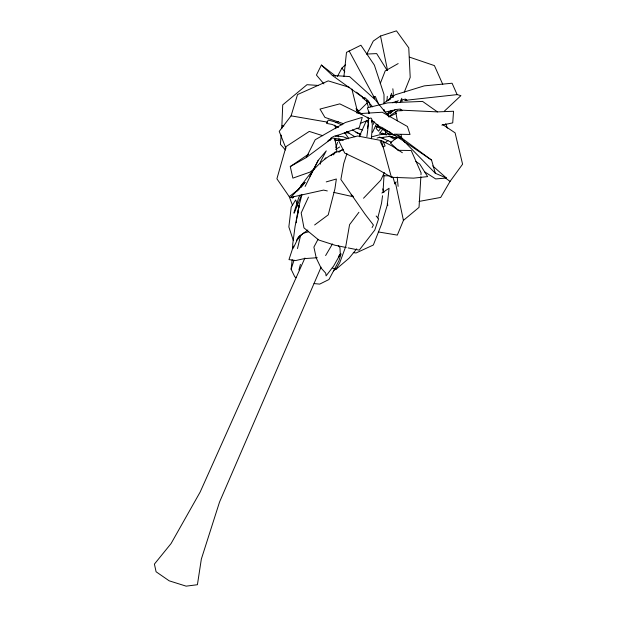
<?xml version="1.0" encoding="UTF-8"?>
<svg xmlns="http://www.w3.org/2000/svg" width="617" height="617" viewBox="0 0 617 617"><rect width="100%" height="100%" fill="white"/><g stroke="black" fill="none" stroke-linecap="round" stroke-linejoin="round"><path stroke-width="0.93" d="M281.768 128.652L282.717 104.882L307.011 84.691L318.295 85.439M383.041 191.987L384.021 175.143M420.863 176.709L419.036 207.374L403.433 220.385L397.325 235.1L378.314 231.938M420.971 174.796L421.087 172.876L411.223 150.502L398.027 150.301M386.944 101.057L387.314 96.306M281.205 135.092L280.396 144.301L285.501 149.993M371.419 138.401L372.336 125.598L371.881 119.274L371.018 117.994L368.742 118.672L367.724 117.716M343.908 76.531L346.492 52.36L360.906 45.218L374.38 65.14L384.005 94.432L384.036 103.795M296.384 277.681L294.787 276.825L291.108 269.197L292.196 259.626M371.735 122.174L371.951 120.284M382.548 195.736L381.545 203.224L377.781 217.94M296.237 222.799L296.499 220.948M296.762 219.089L297.024 217.238M385.224 134.668L385.772 130.881M388.093 114.785L388.502 111.947M367.431 128.39L368.711 119.845L360.243 123.5M297.456 216.019L299.052 205.669L301.867 194.98M366.876 136.604L368.434 124.819L368.542 118.611L367.223 117.238M297.178 216.351L299.052 205.669L295.096 226.308L292.697 244.324L292.844 248.165M297.494 248.558L300.68 235.162M392.52 97.193L393.353 93.445L392.836 88.771M390.091 99.345L391.193 95.01M298.937 269.899L300.433 264.392M389.998 98.751L391.571 93.244M359.51 136.781L360.189 134.452L352.477 130.002M285.933 148.319L279.223 131.367L291.085 115.849L297.533 94.571L328.229 80.881L349.8 87.46M333.697 154.898L334.514 152.214M335.887 147.741L337.522 142.365M293.869 212.988L298.721 197.548L300.047 195.011M381.915 134.599L382.386 133.087L386.427 134.992M373.385 124.341L374.203 121.757M346.955 153.533L343.777 163.397L340.885 179.493L365.164 214.315L373.424 225.043L372.09 227.557M291.108 269.197L294.016 260.227M293.407 246.129L288.98 259.603L295.605 260.567L304.335 258.608L317.254 257.729M380.28 83.496L385.185 70.94L398.166 63.582M294.24 213.073L301.775 194.363M400.086 102.599L401.829 98.25M404.274 92.164L410.205 77.395L408.762 47.856L396.476 30.85L380.519 36.033L373.285 41.046L366.999 53.625M321.11 267.138L219.505 502.122L201.343 559.079L197.417 584.723L186.141 586.15L169.181 580.821L156.086 571.766L154.412 564.092L171.063 543.562L200.17 492.019L304.914 258.022M359.441 136.21L366.051 121.433M308.477 197.101L301.181 212.965L303.965 227.866L318.696 240.005L335.131 245.281L346.26 247.525M384.352 172.583L380.797 180.179L363.536 198.227M372.545 132.308L376.254 124.418M293.391 247.949L298.728 236.797L307.814 230.041M335.841 76.246L321.38 65.055L316.428 75.066L323.894 83.889M305.13 186.442L318.249 160.32L326.254 150.872L320.246 162.232L320.47 164.145M314.554 168.549L310.096 172.058L292.874 178.136L290.275 166.551L306.24 157.574L315.218 139.735L345.327 122.513L362.264 117.369L359.295 127.611L335.501 136.133M390.569 113.559L392.25 110.281M396.037 102.892L396.878 101.25L392.435 102.7M338.247 245.566L339.959 247.61L340.291 254.212L333.674 265.966L326.092 275.876L325.714 273.154L321.002 267.925L316.282 258.107L313.899 247.101L318.033 239.28M309.819 176.393L318.249 160.32M337.422 76.439L341.941 68.086L345.373 64.862M296.515 240.422L297.402 238.787M298.158 238.995L299.924 235.771M377.064 126.069L377.866 124.634M442.551 124.457L455.099 132.856L462.588 164.215L450.032 181.421L440.715 197.44L419.074 201.412M325.614 255.569L332.455 243.946M332.293 267.786L335.633 269.629L339.79 262.649L345.767 246.407L349.569 224.673L358.924 212.271M380.866 127.873L378.599 131.174L376.115 128.405L378.306 125.236M300.996 187.514L305.13 182.323L290.661 197.409L292.728 197.887L293.754 196.353M297.355 190.969C309.379 174.364 321.889 155.893 342.705 149.993M338.378 257.027L340.291 254.212M379.648 133.264L382.609 129.508M292.728 197.887L293.908 196.407M356.719 248.836L349.083 258.184L335.633 269.629M388.486 100.61L390.893 97.771M324.611 159.186L325.869 157.728M389.142 116.821L390.322 115.464L397.171 110.852M300.949 185.594L303.572 182.817M367.215 102.908L359.079 110.921L355.932 108.816M339.042 255.87L341.093 253.849L338.926 260.829L328.954 279.524L319.699 284.113L314.053 283.581M444.402 111.129L460.907 95.635L457.135 94.617L405.485 100.301M356.734 113.019L358.115 111.785L356.857 110.35M333.442 270.871L335.525 269.012M396.276 181.938L395.073 183.01L394.934 184.02L393.345 178.321L392.219 176.786M297.849 237.977L302.716 233.789M338.856 152.33L341.563 150.016L343.276 149.329M397.417 137.082L390.36 143.013L398.806 150.764M386.635 114.268L391.039 110.775M330.897 155.677L336.843 150.995L334.9 138.262M384.977 142.859L387.993 140.529M292.558 205.507L289.234 196.63L299.785 188.517M306.24 157.574L330.789 139.303M314.624 224.974L328.252 214.847L334.915 188.879L336.358 178.999L326.246 181.899M383.627 103.347L395.212 94.779L424.265 85.871L452.084 83.233L457.135 94.617M290.275 166.551L308.492 154.188M327.496 141.285L330.666 139.133M381.877 193.036L389.072 188.278L387.245 205.268L381.537 224.187L373.347 245.003L356.017 253.001L353.294 252.577M395.05 102.653L398.281 100.602M387.329 114.569L395.389 109.564L400.387 109.07L402.161 110.659L396.924 110.852M335.586 149.399L339.666 147M332.046 138.509L328.861 140.213L330.427 140.105L331.175 137.761L334.877 135.925L343.106 136.75L348.412 138.771M388.772 116.983L396.561 113.189M382.949 146.892L385.108 145.998L383.381 142.126M335.903 122.613L338.571 121.603M377.041 138.092L379.787 137.282M303.41 233.195L308.5 231.799M385.054 112.117L395.35 109.857M401.011 100.031L405.562 99.082L406.888 100.617L406.541 100.193L404.698 100.54M441.849 125.12L452.724 122.876L453.549 111.253L437.445 111.885L400.132 110.088M290.661 197.409L323.57 190.098L327.318 190.938M401.011 101.234L402.855 100.887M334.73 140.745L342.18 139.45M380.172 137.738L389.62 136.419M432.71 165.904L446.407 178.035L435.679 178.93L424.542 171.765M343.677 123.786L324.935 117.4L319.992 109.078L339.782 103.864L359.657 113.59L382.232 112.248L407.428 126.493L410.027 134.46L394.24 134.182M366.506 54.065L376.663 53.594L387.098 70.346M362.302 96.576L362.58 97.779L364.917 97.679L368.727 101.335L370.485 106.695M344.309 132.994L349.075 132.817M383.481 175.799L389.211 175.783M392.381 134.151L388.664 134.082L382.1 128.675M282.008 125.883L283.905 125.93M402.361 152.723L392.088 146.013L381.399 140.545L357.598 136.002L338.702 140.815L344.749 153.101L373.501 166.837L391.402 177.295L413.621 178.136L427.635 176.601L419.745 164.076L415.796 161.492M346.245 132.077L348.127 132.154M321.38 65.055L332.347 75.436L349.569 76.577L375.367 99.846L388.61 116.412M332.841 138.085L340.692 139.288L343.237 140.398M291.085 115.849L327.581 122.158M379.293 137.236L383.797 138.115M348.119 247.903L359.241 250.147L374.781 230.056L378.591 218.827L376.162 216.004M397.926 137.275L400.595 137.822M356.287 128.251L362.696 129.94M333.866 192.404L353.518 196.823M395.644 135.462L389.25 134.005L379.825 134.707L371.38 136.943L371.534 138.748M355.932 132.508L360.922 134.167M380.01 132.91L384.352 134.221M322.776 135.717L309.279 131.421L286.057 146.599L276.91 178.799L289.234 196.63M334.468 139.434L337.167 140.29M389.782 136.141L397.086 138.493M395.775 138.193L389.682 136.095M409.526 57.134L434.407 65.603L442.744 84.344M379.841 137.229L391.355 142.149M341.957 124.85L333.674 121.526L328.244 120.06L326.524 123.385L332.154 124.449L338.586 127.457M390.831 132.57L375.73 126.3L381.838 127.341L403.464 140.977L431.553 160.073L435.324 173.269L446.407 178.035M396.16 134.784L398.821 135.894L431.553 160.073M351.058 194.918L352.793 195.643M357.806 112.325L360.999 113.898M357.235 112.348L359.788 113.628M359.657 113.59L369.598 118.649M357.143 111.237L362.194 113.96M388.849 136.133L395.057 139.535M346.507 131.645L354.914 136.789M437.445 111.885L422.576 101.412L387.761 102.846L367.323 107.821L369.159 112.88M332.347 75.436L364.724 98.797M445.466 178.005L450.032 181.421M356.395 92.149L362.488 96.861M367.053 100.401L372.637 106.849M399.292 136.295L402.747 139.11M371.881 120.276L380.643 127.48M362.58 97.779L366.768 101.358M402.431 139.087L398.821 135.894L400.819 137.93M403.472 140.653L435.324 173.269M356.634 109.749L359.888 113.304M341.941 68.086L344.795 71.865M382.463 146.244L380.188 141.2M344.687 132.701L348.52 138.2M366.614 120.292L368.017 122.59M349.122 50.918L374.905 98.666M392.705 95.643L393.507 97.255M395.52 101.288L396.322 102.908M374.681 98.689L373.324 96.491L375.313 96.445L378.29 103.486M297.055 203.409L295.651 199.954L291.209 207.142L288.849 226.948L293.33 240.46M297.756 205.137L298.805 207.728M445.713 123.724L447.387 128.135M334.699 125.112L335.849 128.752M337.861 135.123L338.432 136.943M339.003 138.756L339.581 140.576M382.787 188.879L383.913 192.543M387.299 203.517L387.862 205.345M366.421 100.355L368.442 107.343M381.399 140.545L391.402 177.295M351.829 88.941L357.906 113.227M401.035 134.583L401.844 138.293M395.358 182.277L403.433 220.385M380.519 36.033L387.561 70.492M395.682 111.685L397.363 120.855M404.258 140.946L404.521 142.38M397.209 177.002L398.112 186.373M368.958 111.762L368.966 113.536M384.052 109.417L384.059 111.291"/></g></svg>
